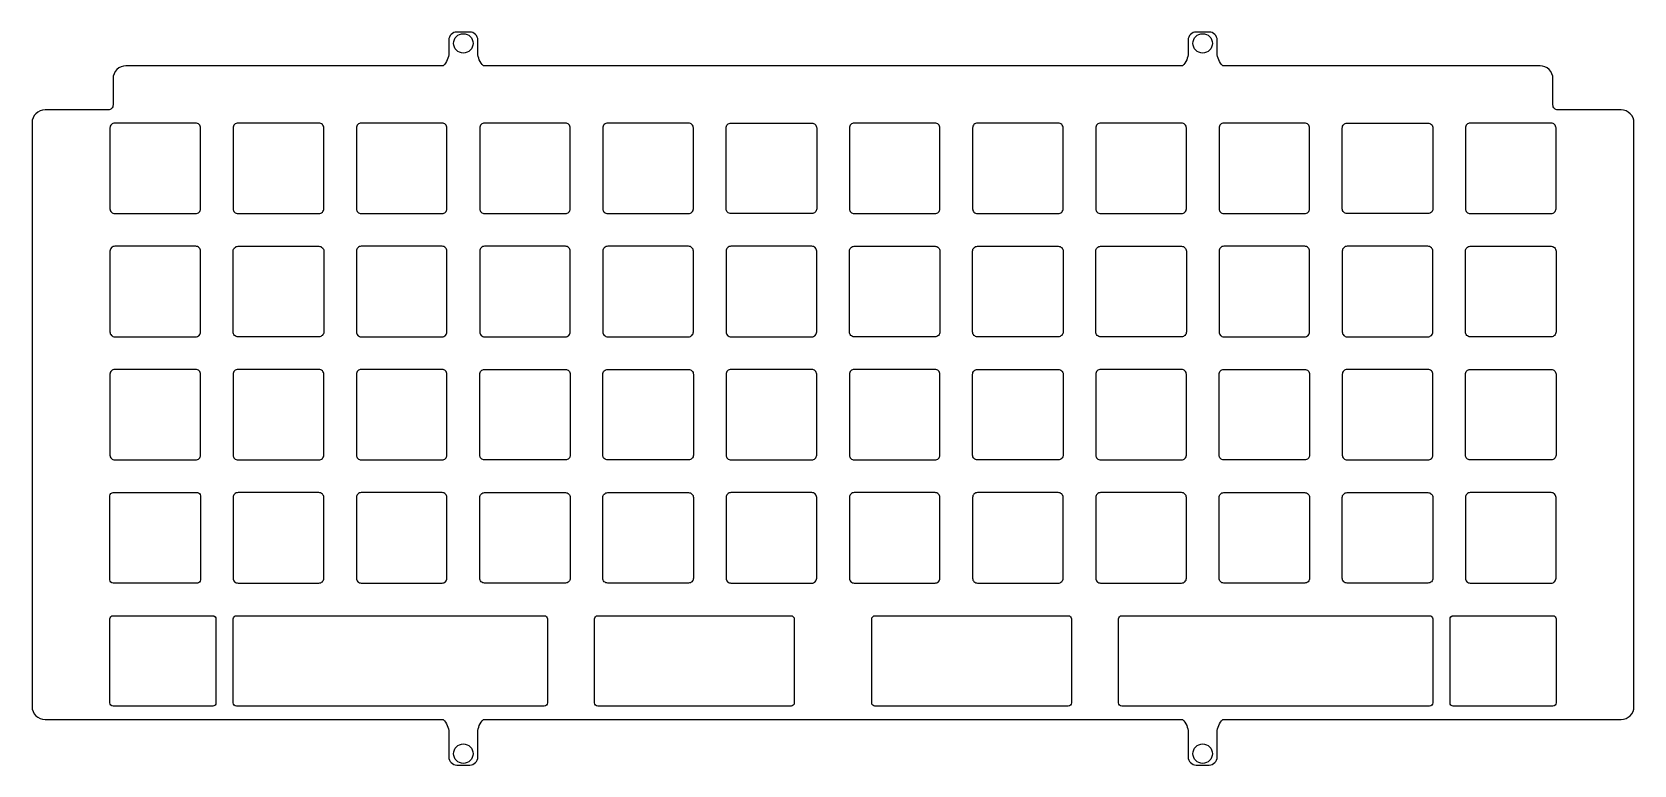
# Model space of a CAD drawing. Header units: millimetres. Extents: x -10 to 238, y -102 to 12.
import ezdxf

# ---------------------------------------------------------------- set-up
doc = ezdxf.new("R2010")
doc.units = ezdxf.units.MM
doc.layers.get('0').update_dxf_attribs({"linetype": 'CONTINUOUS'})

msp = doc.modelspace()

# ---------------------------------------------------------------- linework, layer by layer
for points in [[(54.9, -96.78), (54.9, -100.57, 0.414214), (56.15, -101.82), (58.15, -101.82, 0.414214), (59.4, -100.57), (59.4, -96.78, -0.206445), (60.26, -94.78), (168.34, -94.78, -0.206445), (169.2, -96.78), (169.2, -100.57, 0.414214), (170.45, -101.82), (172.45, -101.82, 0.414214), (173.7, -100.57), (173.7, -96.78, -0.206445), (174.56, -94.78), (236.13, -94.78, 0.414214), (238.13, -92.78), (238.13, -2.48, 0.414214), (236.13, -0.48), (226.35, -0.48, -0.414214), (225.6, 0.27), (225.6, 4.34, 0.414214), (223.6, 6.34), (174.56, 6.34, -0.206445), (173.7, 8.34), (173.7, 10.31, 0.414214), (172.45, 11.56), (170.45, 11.56, 0.414214), (169.2, 10.31), (169.2, 8.34, -0.206445), (168.34, 6.34), (60.26, 6.34, -0.206445), (59.4, 8.34), (59.4, 10.31, 0.414214), (58.15, 11.56), (56.15, 11.56, 0.414214), (54.9, 10.31), (54.9, 8.34, -0.206445), (54.04, 6.34), (5, 6.34, 0.414214), (3, 4.34), (3, 0.27, -0.414214), (2.25, -0.48), (-7.52, -0.48, 0.414214), (-9.52, -2.48), (-9.52, -92.78, 0.414214), (-7.52, -94.78), (54.04, -94.78, -0.206445)], [(16.52, -3.28, 0.414214), (15.78, -2.53), (3.28, -2.53, 0.414214), (2.52, -3.28), (2.52, -15.78, 0.414214), (3.28, -16.53), (15.78, -16.53, 0.414214), (16.52, -15.78)], [(22.32, -2.53, 0.414214), (21.57, -3.28), (21.57, -15.78, 0.414214), (22.32, -16.53), (34.83, -16.53, 0.414214), (35.58, -15.78), (35.58, -3.28, 0.414214), (34.83, -2.53)], [(41.37, -2.53, 0.414214), (40.62, -3.28), (40.62, -15.78, 0.414214), (41.37, -16.53), (53.87, -16.53, 0.414214), (54.62, -15.78), (54.62, -3.28, 0.414214), (53.87, -2.53)], [(60.43, -16.53), (72.93, -16.53, 0.414214), (73.67, -15.78), (73.67, -3.28, 0.414214), (72.93, -2.53), (60.43, -2.53, 0.414214), (59.68, -3.28), (59.68, -15.78, 0.414214)], [(79.47, -16.53), (91.97, -16.53, 0.414214), (92.72, -15.78), (92.72, -3.28, 0.414214), (91.97, -2.53), (79.47, -2.53, 0.414214), (78.72, -3.28), (78.72, -15.78, 0.414214)], [(97.78, -15.78), (97.78, -3.28, -0.414214), (98.53, -2.53), (111.02, -2.53, -0.414214), (111.78, -3.28), (111.78, -15.78, -0.414214), (111.02, -16.53), (98.53, -16.53, -0.414214)], [(117.58, -16.53), (130.07, -16.53, 0.414214), (130.82, -15.78), (130.82, -3.28, 0.414214), (130.07, -2.53), (117.58, -2.53, 0.414214), (116.83, -3.28), (116.83, -15.78, 0.414214)], [(135.88, -15.78, 0.414214), (136.62, -16.53), (149.12, -16.53, 0.414214), (149.88, -15.78), (149.88, -3.28, 0.414214), (149.12, -2.53), (136.62, -2.53, 0.414214), (135.88, -3.28)], [(155.68, -2.53, 0.414214), (154.93, -3.28), (154.93, -15.78, 0.414214), (155.68, -16.53), (168.18, -16.53, 0.414214), (168.93, -15.78), (168.93, -3.28, 0.414214), (168.18, -2.53)], [(187.22, -16.53, 0.414214), (187.97, -15.78), (187.97, -3.28, 0.414214), (187.22, -2.53), (174.72, -2.53, 0.414214), (173.98, -3.28), (173.98, -15.78, 0.414214), (174.72, -16.53)], [(193.78, -2.53), (206.28, -2.53, -0.414214), (207.03, -3.28), (207.03, -15.78, -0.414214), (206.28, -16.53), (193.78, -16.53, -0.414214), (193.03, -15.78), (193.03, -3.28, -0.414214)], [(212.07, -15.78, 0.414214), (212.82, -16.53), (225.32, -16.53, 0.414214), (226.08, -15.78), (226.08, -3.28, 0.414214), (225.32, -2.53), (212.82, -2.53, 0.414214), (212.07, -3.28)], [(3.28, -35.58), (15.78, -35.58, 0.414214), (16.52, -34.83), (16.52, -22.32, 0.414214), (15.78, -21.58), (3.28, -21.58, 0.414214), (2.52, -22.32), (2.52, -34.83, 0.414214)], [(34.83, -21.58, -0.414214), (35.58, -22.32), (35.58, -34.83, -0.414214), (34.83, -35.58), (22.32, -35.58, -0.414214), (21.57, -34.83), (21.57, -22.32, -0.414214), (22.32, -21.58)], [(53.87, -35.58, 0.414214), (54.62, -34.83), (54.62, -22.32, 0.414214), (53.87, -21.58), (41.37, -21.58, 0.414214), (40.62, -22.32), (40.62, -34.83, 0.414214), (41.37, -35.58)], [(59.68, -34.83, 0.414214), (60.43, -35.58), (72.93, -35.58, 0.414214), (73.67, -34.83), (73.67, -22.32, 0.414214), (72.93, -21.58), (60.43, -21.58, 0.414214), (59.68, -22.32)], [(78.72, -22.32), (78.72, -34.83, 0.414214), (79.47, -35.58), (91.97, -35.58, 0.414214), (92.72, -34.83), (92.72, -22.32, 0.414214), (91.97, -21.58), (79.47, -21.58, 0.414214)], [(111.78, -34.83), (111.78, -22.32, 0.414214), (111.02, -21.58), (98.53, -21.58, 0.414214), (97.78, -22.32), (97.78, -34.83, 0.414214), (98.53, -35.58), (111.02, -35.58, 0.414214)], [(130.82, -22.32), (130.82, -34.83, -0.414214), (130.07, -35.58), (117.58, -35.58, -0.414214), (116.83, -34.83), (116.83, -22.32, -0.414214), (117.58, -21.58), (130.07, -21.58, -0.414214)], [(149.12, -21.58, -0.414214), (149.88, -22.32), (149.88, -34.83, -0.414214), (149.12, -35.58), (136.62, -35.58, -0.414214), (135.88, -34.83), (135.88, -22.32, -0.414214), (136.62, -21.58)], [(168.93, -22.32), (168.93, -34.83, -0.414214), (168.18, -35.58), (155.68, -35.58, -0.414214), (154.93, -34.83), (154.93, -22.32, -0.414214), (155.68, -21.58), (168.18, -21.58, -0.414214)], [(187.22, -35.58, 0.414214), (187.97, -34.83), (187.97, -22.32, 0.414214), (187.22, -21.58), (174.72, -21.58, 0.414214), (173.98, -22.32), (173.98, -34.83, 0.414214), (174.72, -35.58)], [(207.03, -22.32, 0.414214), (206.28, -21.58), (193.78, -21.58, 0.414214), (193.03, -22.32), (193.03, -34.83, 0.414214), (193.78, -35.58), (206.28, -35.58, 0.414214), (207.03, -34.83)], [(226.08, -22.32), (226.08, -34.83, -0.414214), (225.32, -35.58), (212.82, -35.58, -0.414214), (212.07, -34.83), (212.07, -22.32, -0.414214), (212.82, -21.58), (225.32, -21.58, -0.414214)], [(2.52, -41.38), (2.52, -53.88, 0.414214), (3.28, -54.63), (15.78, -54.63, 0.414214), (16.52, -53.88), (16.52, -41.38, 0.414214), (15.78, -40.63), (3.28, -40.63, 0.414214)], [(21.57, -53.88, 0.414214), (22.32, -54.63), (34.83, -54.63, 0.414214), (35.58, -53.88), (35.58, -41.38, 0.414214), (34.83, -40.63), (22.32, -40.63, 0.414214), (21.57, -41.38)], [(40.62, -41.38), (40.62, -53.88, 0.414214), (41.37, -54.63), (53.87, -54.63, 0.414214), (54.62, -53.88), (54.62, -41.38, 0.414214), (53.87, -40.63), (41.37, -40.63, 0.414214)], [(59.68, -53.88), (59.68, -41.38, -0.414214), (60.43, -40.63), (72.93, -40.63, -0.414214), (73.67, -41.38), (73.67, -53.88, -0.414214), (72.93, -54.63), (60.43, -54.63, -0.414214)], [(79.47, -54.63, -0.414214), (78.72, -53.88), (78.72, -41.38, -0.414214), (79.47, -40.63), (91.97, -40.63, -0.414214), (92.72, -41.38), (92.72, -53.88, -0.414214), (91.97, -54.63)], [(98.53, -54.63), (111.02, -54.63, 0.414214), (111.78, -53.88), (111.78, -41.38, 0.414214), (111.02, -40.63), (98.53, -40.63, 0.414214), (97.78, -41.38), (97.78, -53.88, 0.414214)], [(116.83, -41.38), (116.83, -53.88, 0.414214), (117.58, -54.63), (130.07, -54.63, 0.414214), (130.82, -53.88), (130.82, -41.38, 0.414214), (130.07, -40.63), (117.58, -40.63, 0.414214)], [(135.88, -41.38, -0.414214), (136.62, -40.63), (149.12, -40.63, -0.414214), (149.88, -41.38), (149.88, -53.88, -0.414214), (149.12, -54.63), (136.62, -54.63, -0.414214), (135.88, -53.88)], [(168.93, -53.88), (168.93, -41.38, 0.414214), (168.18, -40.63), (155.68, -40.63, 0.414214), (154.93, -41.38), (154.93, -53.88, 0.414214), (155.68, -54.63), (168.18, -54.63, 0.414214)], [(173.98, -53.88), (173.98, -41.38, -0.414214), (174.72, -40.63), (187.22, -40.63, -0.414214), (187.97, -41.38), (187.97, -53.88, -0.414214), (187.22, -54.63), (174.72, -54.63, -0.414214)], [(193.78, -54.63), (206.28, -54.63, 0.414214), (207.03, -53.88), (207.03, -41.38, 0.414214), (206.28, -40.63), (193.78, -40.63, 0.414214), (193.03, -41.38), (193.03, -53.88, 0.414214)], [(225.32, -54.63), (212.82, -54.63, -0.414214), (212.07, -53.88), (212.07, -41.38, -0.414214), (212.82, -40.63), (225.32, -40.63, -0.414214), (226.08, -41.38), (226.08, -53.88, -0.414214)], [(2.52, -73.17), (2.52, -60.17, -0.414214), (3.03, -59.68), (16.03, -59.68, -0.414214), (16.52, -60.17), (16.52, -73.17, -0.414214), (16.03, -73.68), (3.03, -73.68, -0.414214)], [(35.58, -60.43, 0.414214), (34.83, -59.68), (22.32, -59.68, 0.414214), (21.57, -60.43), (21.57, -72.93, 0.414214), (22.32, -73.68), (34.83, -73.68, 0.414214), (35.58, -72.93)], [(54.62, -72.93), (54.62, -60.43, 0.414214), (53.87, -59.68), (41.37, -59.68, 0.414214), (40.62, -60.43), (40.62, -72.93, 0.414214), (41.37, -73.68), (53.87, -73.68, 0.414214)], [(72.93, -59.68, -0.414214), (73.67, -60.43), (73.67, -72.93, -0.414214), (72.93, -73.68), (60.43, -73.68, -0.414214), (59.68, -72.93), (59.68, -60.43, -0.414214), (60.43, -59.68)], [(79.47, -59.68), (91.97, -59.68, -0.414214), (92.72, -60.43), (92.72, -72.93, -0.414214), (91.97, -73.68), (79.47, -73.68, -0.414214), (78.72, -72.93), (78.72, -60.43, -0.414214)], [(111.02, -59.68), (98.53, -59.68, 0.414214), (97.78, -60.43), (97.78, -72.93, 0.414214), (98.53, -73.68), (111.02, -73.68, 0.414214), (111.78, -72.93), (111.78, -60.43, 0.414214)], [(130.82, -60.43, 0.414214), (130.07, -59.68), (117.58, -59.68, 0.414214), (116.83, -60.43), (116.83, -72.93, 0.414214), (117.58, -73.68), (130.07, -73.68, 0.414214), (130.82, -72.93)], [(136.62, -59.68, 0.414214), (135.88, -60.43), (135.88, -72.93, 0.414214), (136.62, -73.68), (149.12, -73.68, 0.414214), (149.88, -72.93), (149.88, -60.43, 0.414214), (149.12, -59.68)], [(168.18, -73.68, 0.414214), (168.93, -72.93), (168.93, -60.43, 0.414214), (168.18, -59.68), (155.68, -59.68, 0.414214), (154.93, -60.43), (154.93, -72.93, 0.414214), (155.68, -73.68)], [(187.22, -59.68, -0.414214), (187.97, -60.43), (187.97, -72.93, -0.414214), (187.22, -73.68), (174.72, -73.68, -0.414214), (173.98, -72.93), (173.98, -60.43, -0.414214), (174.72, -59.68)], [(193.78, -59.68), (206.28, -59.68, -0.414214), (207.03, -60.43), (207.03, -72.93, -0.414214), (206.28, -73.68), (193.78, -73.68, -0.414214), (193.03, -72.93), (193.03, -60.43, -0.414214)], [(212.07, -72.93, 0.414214), (212.82, -73.68), (225.32, -73.68, 0.414214), (226.08, -72.93), (226.08, -60.43, 0.414214), (225.32, -59.68), (212.82, -59.68, 0.414214), (212.07, -60.43)], [(2.52, -79.23, -0.414214), (3.03, -78.73), (5.41, -78.73), (16.03, -78.73), (18.41, -78.73, -0.414214), (18.91, -79.23), (18.91, -92.22, -0.414214), (18.41, -92.73), (16.03, -92.73), (5.41, -92.73), (3.03, -92.73, -0.414214), (2.52, -92.22)], [(35.08, -78.73), (41.12, -78.73), (42.22, -78.73), (53.03, -78.73), (54.13, -78.73), (63.67, -78.73), (66.03, -78.73), (69.67, -78.73, -0.414214), (70.17, -79.23), (70.17, -92.22, -0.414214), (69.67, -92.73), (63.17, -92.73), (54.13, -92.73), (53.03, -92.73), (42.22, -92.73), (41.12, -92.73), (35.08, -92.73), (29.22, -92.73), (22.08, -92.73, -0.414214), (21.57, -92.22), (21.57, -79.23, -0.414214), (22.08, -78.73), (29.22, -78.73)], [(83.93, -78.73), (86.37, -78.73), (92.22, -78.73), (99.37, -78.73), (101.81, -78.73), (107.78, -78.73), (107.81, -78.73, -0.414214), (108.31, -79.23), (108.31, -92.22, -0.414214), (107.81, -92.73), (99.37, -92.73), (92.22, -92.73), (86.37, -92.73), (84.43, -92.73), (77.93, -92.73, -0.414214), (77.43, -92.22), (77.43, -79.23, -0.414214), (77.93, -78.73), (79.22, -78.73)], [(126.79, -78.73), (129.23, -78.73), (136.38, -78.73), (142.23, -78.73), (144.67, -78.73), (149.38, -78.73), (150.67, -78.73, -0.414214), (151.17, -79.23), (151.17, -92.22, -0.414214), (150.67, -92.73), (144.17, -92.73), (142.23, -92.73), (136.38, -92.73), (129.23, -92.73), (120.79, -92.73, -0.414214), (120.29, -92.22), (120.29, -79.23, -0.414214), (120.79, -78.73), (120.83, -78.73)], [(164.93, -78.73), (174.48, -78.73), (175.57, -78.73), (186.38, -78.73), (187.47, -78.73), (193.53, -78.73), (199.38, -78.73), (206.53, -78.73, -0.414214), (207.03, -79.23), (207.03, -92.22, -0.414214), (206.53, -92.73), (199.38, -92.73), (193.53, -92.73), (187.47, -92.73), (186.38, -92.73), (175.57, -92.73), (174.48, -92.73), (165.43, -92.73), (158.93, -92.73, -0.414214), (158.43, -92.22), (158.43, -79.23, -0.414214), (158.93, -78.73), (162.57, -78.73)], [(209.69, -79.23, -0.414214), (210.19, -78.73), (212.57, -78.73), (223.19, -78.73), (225.58, -78.73, -0.414214), (226.08, -79.23), (226.08, -92.22, -0.414214), (225.58, -92.73), (223.19, -92.73), (212.57, -92.73), (210.19, -92.73, -0.414214), (209.69, -92.22)]]:
    msp.add_lwpolyline(points, format="xyb", close=True)
for centre in [(57.15, 9.81), (171.45, 9.81), (57.15, -100.07), (171.45, -100.07)]:
    msp.add_circle(centre, 1.5)

doc.saveas('drawing.dxf')
